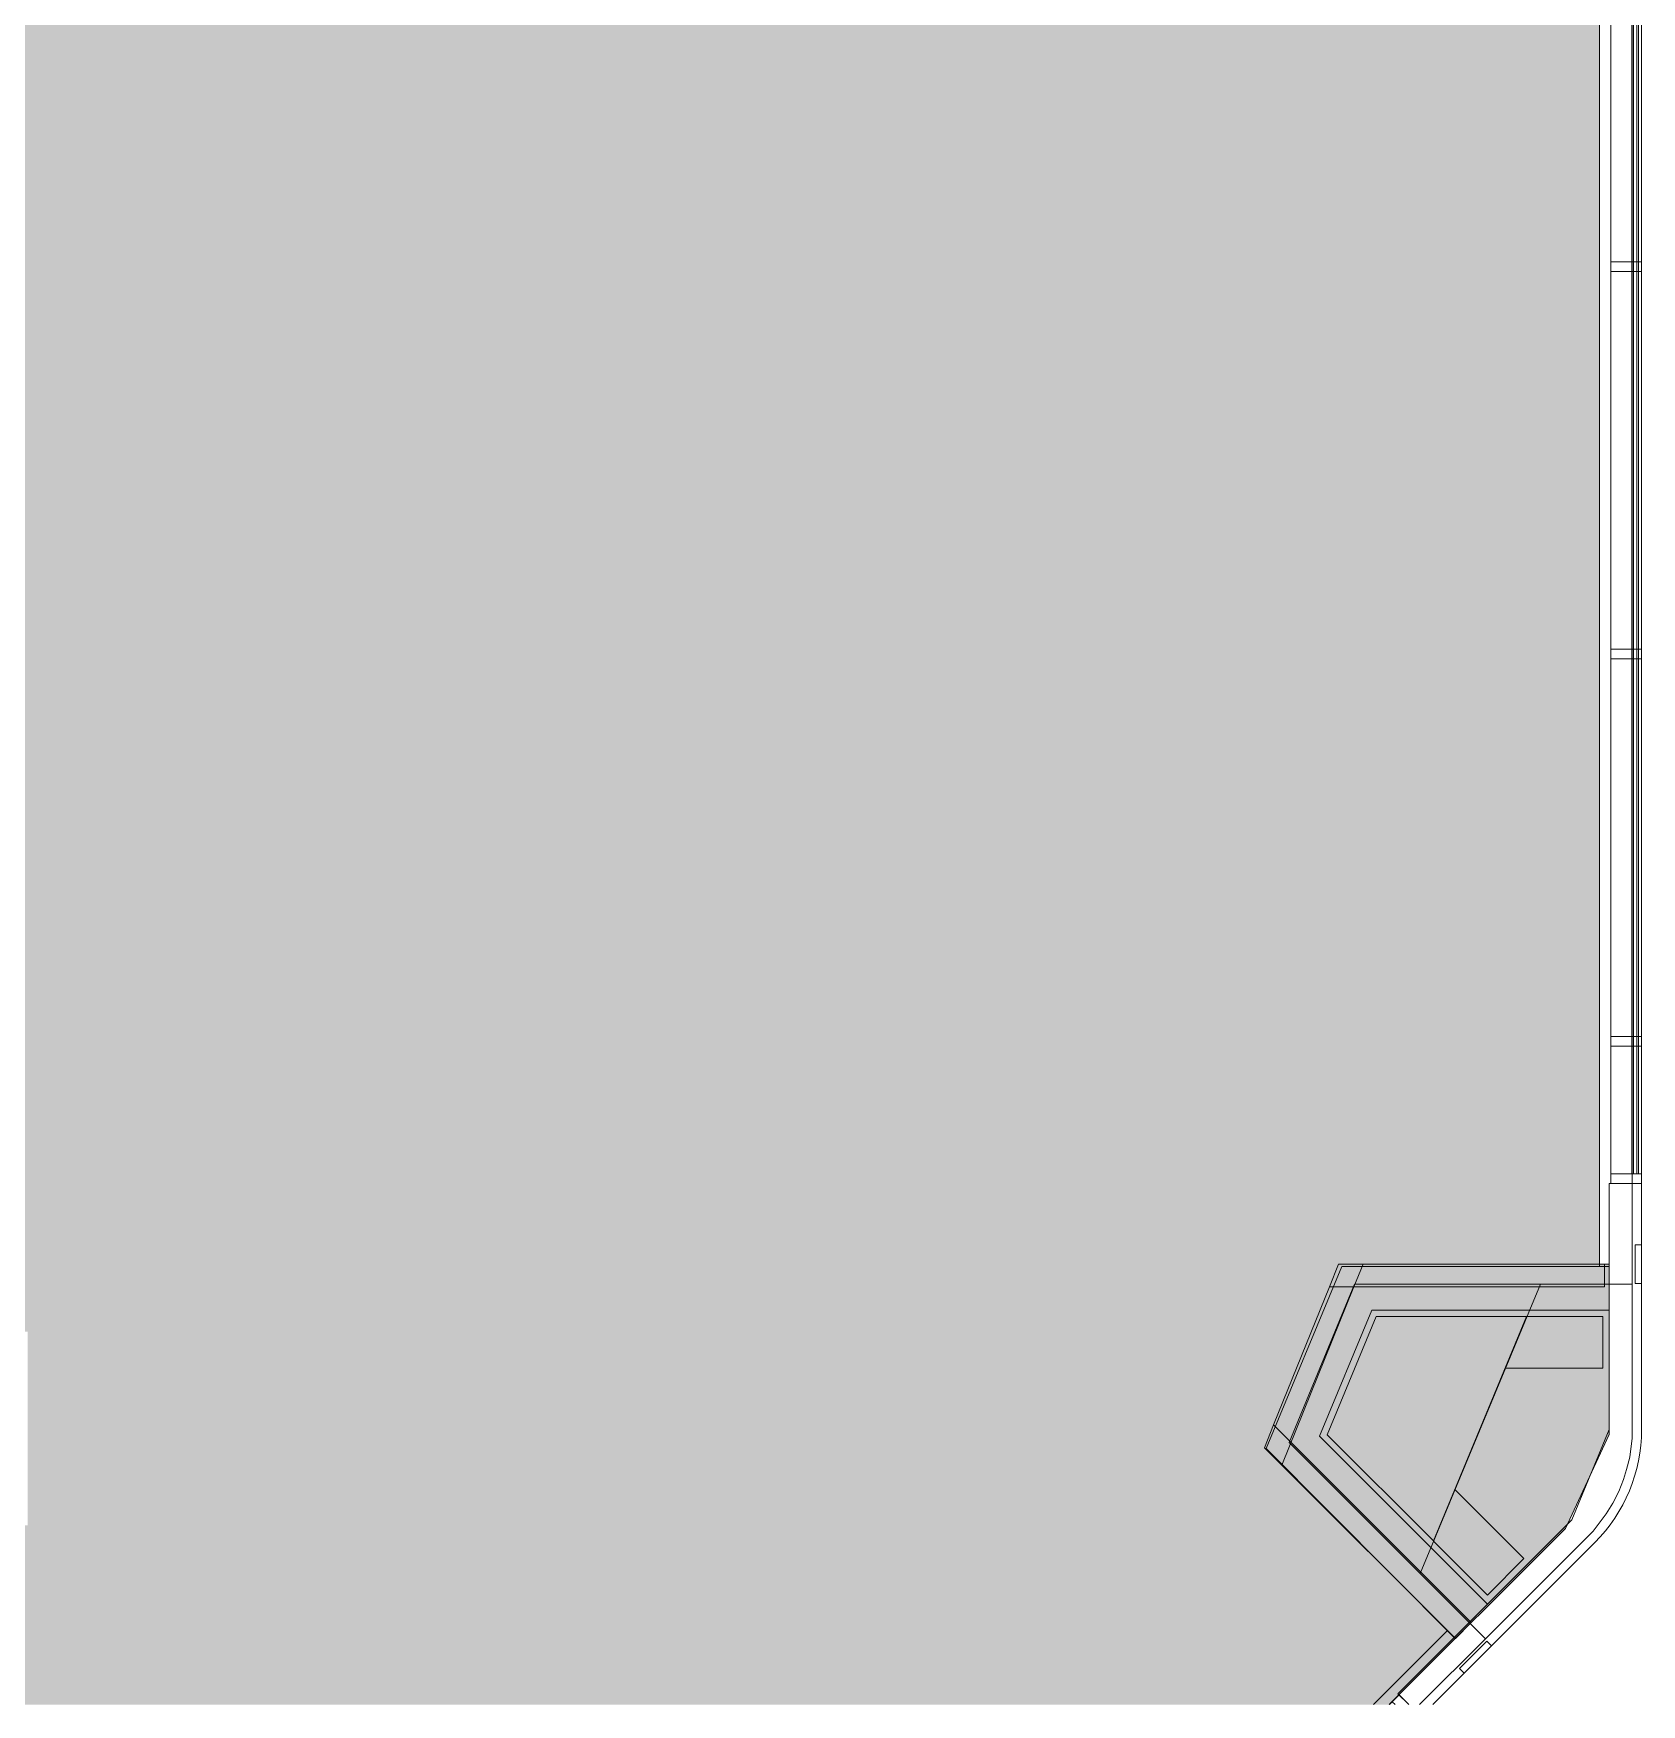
# Model space of a CAD drawing. Header units: inches. Extents: x 4757 to 6765, y 9919 to 10946.
# Drawn here: x 6516.3 to 6765.4, y 9918.5 to 10177.4 of the extents above; entities that cross this region are included whole.
import ezdxf

# ---------------------------------------------------------------- set-up
doc = ezdxf.new("R2010")
doc.units = ezdxf.units.IN
doc.header["$MEASUREMENT"] = 0
for name, color, linetype, lineweight in [('A-DETL-GENF', 92, 'Continuous', 9), ('A-DETL-THIN', 151, 'Continuous', 9), ('A-WALL', 113, 'Continuous', 13), ('A-WALL-PATT', 111, 'Continuous', 13), ('Bb-cor', 7, 'Continuous', 9), ('Bb-mullion', 7, 'Continuous', 9), ('I-WALL', 2, 'Continuous', 9), ('Propidex Polylines', 7, 'Continuous', 9), ('Rosslyn Plaza North_1777 North Kent St _W632_-09_dwg', 8, 'Continuous', 9)]:
    doc.layers.add(name, color=color, linetype=linetype, lineweight=lineweight)

# ---------------------------------------------------------------- blocks, each defined once
blk = doc.blocks.new('Rosslyn Plaza North_1777 North Kent St _W632_-09_dwg-6954577-Level XX  POWER _ SIGNAL')
at = {"layer": 'Bb-cor'}
for p, q in [((6765.42, 9961.15), (6765.42, 10681.4)), ((6763.92, 10000.77), (6763.92, 10641.79)), ((6764.17, 10000.77), (6764.17, 10641.79)), ((6764.67, 10000.77), (6764.67, 10641.79)), ((6764.92, 10000.77), (6764.92, 10641.79)), ((6758.92, 10186.3), (6758.92, 9986.4)), ((6748.02, 9979.63), (6760.42, 9979.63)), ((6733.08, 9918.54), (6758.16, 9943.62)), ((6723.87, 9918.54), (6735.35, 9930.02)), ((6726.79, 9918.98), (6727.23, 9918.54))]:
    blk.add_line(p, q, dxfattribs=at)
at = {"layer": 'Bb-cor', "flags": 128}
for points in [[(6760.67, 10000.76), (6760.67, 10198.16), (6765.42, 10198.16), (6760.67, 10198.16), (6760.67, 9999.26), (6760.67, 10186.3)], [(6765.42, 9999.27), (6760.42, 9999.27), (6760.42, 9983.66), (6760.42, 9961.15), (6754.63, 9947.17), (6727.68, 9920.22), (6729.36, 9918.54)], [(6758.92, 9983.65), (6760.42, 9983.65), (6760.42, 9999.27), (6760.67, 9999.27)], [(6765.42, 9983.77), (6764.42, 9983.77), (6764.42, 9989.77), (6765.42, 9989.77)], [(6760.42, 9986.4), (6718.99, 9986.4), (6707.28, 9958.23), (6736.41, 9928.95)], [(6741.55, 9934.09), (6715.53, 9960.1), (6723.63, 9979.66), (6760.42, 9979.66), (6760.42, 9983.66), (6720.96, 9983.66), (6710.82, 9959.16), (6738.72, 9931.26)], [(6737.94, 9923.4), (6737.22, 9924.11), (6741.47, 9928.35), (6742.18, 9927.64)], [(6727.68, 9920.22), (6727.85, 9920.04), (6726.35, 9918.54)]]:
    blk.add_lwpolyline(points, dxfattribs=at)
for points in [[(6716.71, 9960.34), (6733.17, 9943.88), (6747.57, 9978.65), (6724.3, 9978.65)], [(6747.62, 9978.66), (6744.3, 9970.66), (6759.42, 9970.66), (6759.42, 9978.66)], [(6736.5, 9951.87), (6733.18, 9943.87), (6741.55, 9935.5), (6747.2, 9941.16)]]:
    blk.add_lwpolyline(points, close=True, dxfattribs=at)
at = {"layer": 'Bb-cor'}
blk.add_arc((6740.65, 9961.14), 24.77, 315.0016, 0.0016, dxfattribs=at)
at = {"layer": 'Bb-mullion'}
blk.add_line((6729.36, 9918.54), (6727.85, 9920.04), dxfattribs=at)
at = {"layer": 'Bb-mullion', "flags": 128}
for points in [[(6760.67, 10140.54), (6765.42, 10140.54), (6765.42, 10142.04), (6760.67, 10142.04)], [(6760.67, 10080.54), (6765.42, 10080.54), (6765.42, 10082.04), (6760.67, 10082.04)], [(6760.67, 10020.53), (6765.42, 10020.53), (6765.42, 10022.03), (6760.67, 10022.03)], [(6760.67, 9999.27), (6765.42, 9999.27), (6765.42, 10000.77), (6760.67, 10000.77)]]:
    blk.add_lwpolyline(points, close=True, dxfattribs=at)
blk.add_lwpolyline([(6727.85, 9920.04), (6726.79, 9918.98), (6727.23, 9918.54)], dxfattribs=at)
at = {"layer": 'Propidex Polylines', "flags": 128}
blk.add_lwpolyline([(6731.03, 9918.54), (6741.23, 9928.74), (6731.13, 9938.84), (6749.74, 9983.65), (6763.98, 9983.65), (6763.98, 10658.89), (6749.65, 10658.89), (6731.13, 10703.71), (6741.25, 10713.83), (6532.97, 10922.11), (6522.83, 10911.97), (6478.05, 10930.56), (6478.05, 10944.79), (5082.78, 10944.79), (5082.78, 10930.51), (5037.97, 10912), (5027.88, 10922.09), (4757.33, 10651.54)], dxfattribs=at)
blk.add_lwpolyline([(6763.1, 9954.95), (6763.61, 9956.88), (6763.98, 9959.8), (6763.98, 9983.65), (6749.74, 9983.65), (6731.13, 9938.84), (6741.23, 9928.74), (6757.91, 9945.42), (6759.95, 9948.06), (6760.99, 9949.76), (6761.89, 9951.55), (6762.61, 9953.42)], close=True, dxfattribs=at)

msp = doc.modelspace()

# ---------------------------------------------------------------- hatches: boundary and pattern name
at = {"layer": 'A-DETL-GENF'}
h = msp.add_hatch(color=9, dxfattribs=at)
h.paths.add_polyline_path([(6042.98, 9918.54), (6726.34, 9918.54), (6736.57, 9928.76), (6707, 9958.33), (6718.49, 9986.77), (6758.92, 9986.77), (6758.92, 10183.16), (6717.8, 10183.16), (6717.8, 10199.54), (6515.42, 10199.54), (6515.42, 10186.29), (6485.42, 10186.29), (6485.42, 10199.54), (6274.92, 10199.54), (6274.91, 10186.03), (6247.91, 10186.03), (6247.91, 10097.03), (6128.43, 10097.03), (6128.43, 9969.78), (5729.54, 9969.78), (5729.54, 9940.78), (5591.29, 9940.78), (5591.29, 9969.78), (5246.43, 9969.78), (5246.43, 10221.28), (5194.41, 10221.28), (5194.41, 10426.79), (5045.92, 10426.79), (5045.92, 10455.79), (5058.67, 10455.79), (5058.67, 10666.79), (5045.92, 10666.79), (5045.92, 10695.79), (5058.67, 10695.79), (5058.67, 10696.27), (4933.13, 10821.81), (4757.33, 10646.01), (4757.33, 10304.77), (5178.35, 10304.77), (5178.35, 9918.54), (5785.84, 9918.54)], flags=0)
h.paths.add_polyline_path([(6739.04, 9931.24), (6753.63, 9945.82), (6760.42, 9960.39), (6760.42, 9986.77), (6759.67, 9986.77), (6759.67, 9983.27), (6720.85, 9983.27), (6711.11, 9959.17), (6723.3, 9946.98)], flags=0)
h.paths.add_polyline_path([(6488.92, 9946.29), (6485.42, 9946.29), (6485.42, 9976.29), (6515.42, 9976.29), (6515.42, 9946.29), (6511.92, 9946.29)], flags=0)
h.paths.add_polyline_path([(6245.42, 9946.29), (6245.42, 9976.29), (6275.42, 9976.29), (6275.42, 9946.29), (6248.92, 9946.29)], flags=0)
h.paths.add_polyline_path([(6721.3, 10186.66), (6758.92, 10186.66), (6758.92, 10199.54), (6721.3, 10199.54), (6721.3, 10198.49)], flags=0)
at = {"layer": 'A-WALL-PATT', "lineweight": 9}
for points in [[(6759.67, 9983.27), (6759.67, 9986.77), (6718.49, 9986.77), (6717.08, 9983.27), (6720.85, 9983.27)], [(6709.69, 9955.64), (6720.85, 9983.27), (6717.08, 9983.27), (6707, 9958.33)], [(6736.57, 9928.76), (6739.04, 9931.24), (6711.11, 9959.17), (6709.69, 9955.64)]]:
    msp.add_hatch(color=7, dxfattribs=at).paths.add_polyline_path(points, flags=0)

# ---------------------------------------------------------------- linework, layer by layer
at = {"layer": 'A-DETL-THIN'}
for p, q in [((6758.92, 9986.77), (6758.92, 10199.54)), ((6760.42, 9986.77), (6758.92, 9986.77)), ((6760.42, 9960.39), (6760.42, 9986.77)), ((6753.63, 9945.82), (6760.42, 9960.39)), ((6726.34, 9918.54), (6753.63, 9945.82))]:
    msp.add_line(p, q, dxfattribs=at)
at = {"layer": 'A-WALL'}
for p, q in [((6759.67, 9986.77), (6722.27, 9986.77)), ((6709.69, 9955.64), (6720.85, 9983.27)), ((6720.85, 9983.27), (6759.67, 9983.27))]:
    msp.add_line(p, q, dxfattribs=at)
at = {"layer": 'A-WALL', "color": 55}
for p, q in [((6717.08, 9983.27), (6708.42, 9961.86)), ((6720.85, 9983.27), (6717.08, 9983.27)), ((6739.04, 9931.24), (6711.11, 9959.17)), ((6709.69, 9955.64), (6736.57, 9928.76))]:
    msp.add_line(p, q, dxfattribs=at)
at = {"layer": 'I-WALL', "color": 8, "lineweight": 20}
for p, q in [((6718.49, 9986.77), (6717.08, 9983.27)), ((6722.27, 9986.77), (6718.49, 9986.77)), ((6759.67, 9983.27), (6759.67, 9986.77)), ((6708.42, 9961.86), (6707, 9958.33)), ((6707, 9958.33), (6709.69, 9955.64)), ((6736.57, 9928.76), (6739.04, 9931.24))]:
    msp.add_line(p, q, dxfattribs=at)
at = {"layer": 'I-WALL', "lineweight": 13}
for p, q in [((6722.27, 9986.77), (6720.85, 9983.27)), ((6708.42, 9961.86), (6711.11, 9959.17))]:
    msp.add_line(p, q, dxfattribs=at)

# ---------------------------------------------------------------- block references
at = {"layer": 'Rosslyn Plaza North_1777 North Kent St _W632_-09_dwg', "color": 7}
msp.add_blockref('Rosslyn Plaza North_1777 North Kent St _W632_-09_dwg-6954577-Level XX  POWER _ SIGNAL', (0, 0), dxfattribs=at)

doc.saveas('drawing.dxf')
